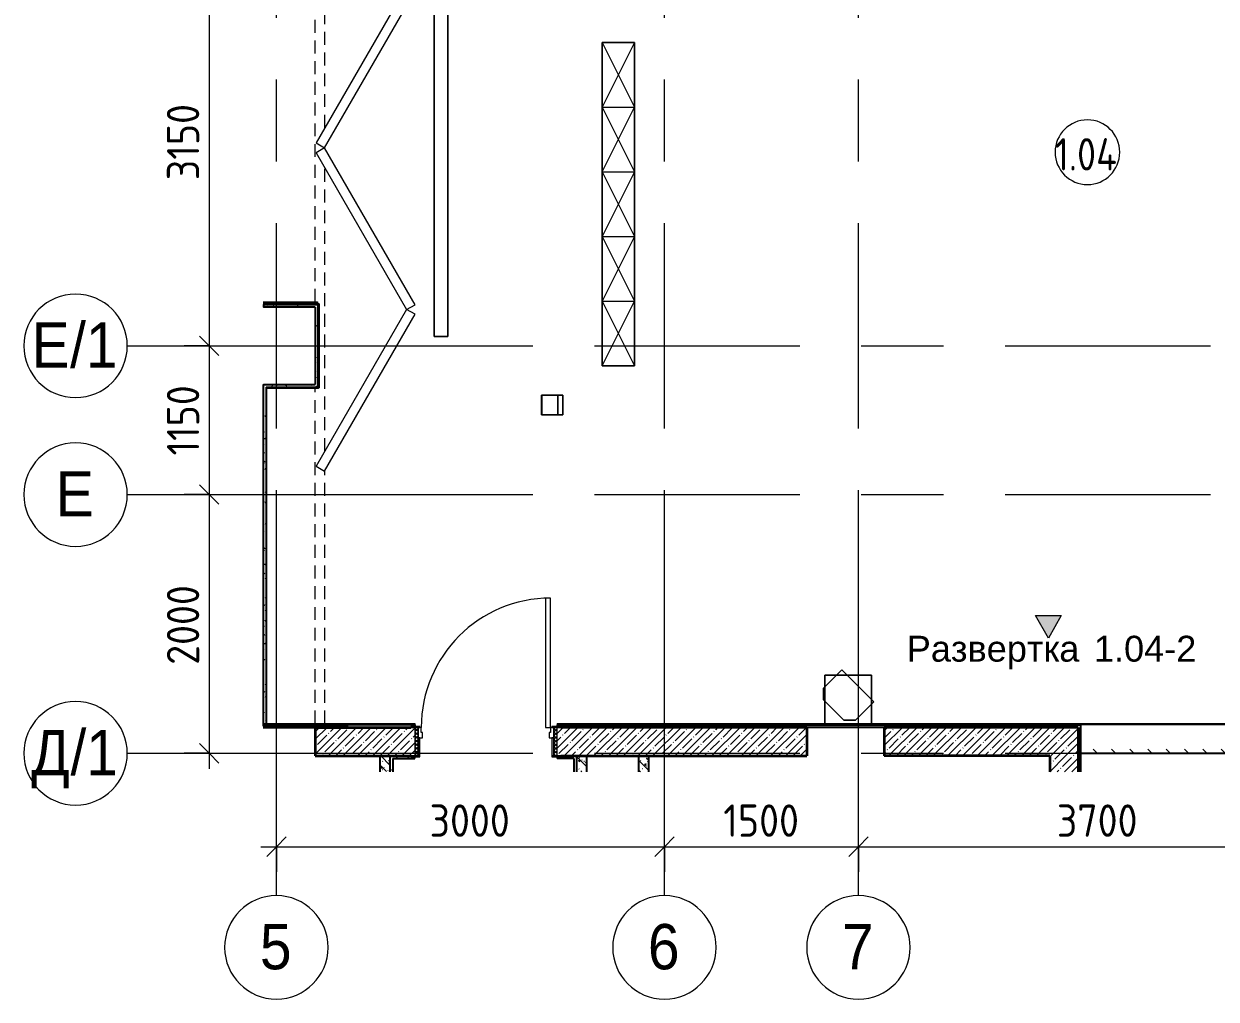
# Model space of a CAD drawing. Header units: millimetres. Extents: x 855 to 77750, y -1987 to 27400.
# Drawn here: x 7779 to 16997, y 13100 to 20639 of the extents above; entities that cross this region are included whole.
import ezdxf

# ---------------------------------------------------------------- set-up
doc = ezdxf.new("R2010")
doc.units = ezdxf.units.MM
doc.linetypes.add('200_ШТРИХ__ш1_п0_6_', pattern=[160, 100, -60])
doc.linetypes.add('Осевая', pattern=[3175, 635, -476.25, 1587.5, -476.25])
for name, color, linetype, lineweight in [('A-ANNO-DIMS', 7, 'Continuous', 9), ('A-ANNO-DIMS-100', 7, 'Continuous', 9), ('A-AREA-IDEN', 7, 'Continuous', 9), ('A-DOOR', 7, 'Continuous', 9), ('A-DOOR-1', 7, 'Continuous', 13), ('A-DOOR-2', 7, '200_ШТРИХ__ш1_п0_6_', 9), ('A-DOOR-FRAM', 7, 'Continuous', 13), ('A-DOOR-FRAM-1', 7, 'Continuous', 9), ('A-WALL', 7, 'Continuous', 9), ('G-ANNO-SYMB', 7, 'Continuous', 9), ('I-WALL', 7, 'Continuous', 9), ('Оси', 7, 'Continuous', 9), ('Оси-1', 7, 'Continuous', 20), ('Оси-2', 7, 'Осевая', 9)]:
    doc.layers.add(name, color=color, linetype=linetype, lineweight=lineweight)
for name, color, linetype, lineweight, true_color in [('A-WALL-1', 7, 'Continuous', 25, 0x3c3c3c), ('A-WALL-2', 7, 'Continuous', 35, 0x3c3c3c), ('A-WALL-FNSH-2', 7, 'Continuous', 13, 0x3c3c3c), ('I-FURN-1', 7, 'Continuous', 9, 0xf0f0f0)]:
    doc.layers.add(name, color=color, linetype=linetype, lineweight=lineweight, true_color=true_color)
doc.styles.add('Arial', font='arial.ttf', dxfattribs={"width": 0.9, "height": 350})
doc.styles.add('Arial_1', font='arial.ttf', dxfattribs={"height": 200})
doc.styles.add('GOST Common_4', font='GOST_Common.ttf', dxfattribs={"width": 0.9, "height": 250})
doc.styles.add('ISOCPEUR_1', font='isocpeur.ttf', dxfattribs={"width": 0.9, "height": 250})
doc.dimstyles.new('ISO-2_5_0_9К_БОЛЬШОЙ', dxfattribs={"dimscale": 304.8, "dimtxt": 248.995294, "dimasz": 0.492126, "dimexe": 0.393701, "dimexo": 0.984252, "dimgap": 0, "dimtad": 1, "dimdec": 0, "dimrnd": 10, "dimzin": 0, "dimdsep": 46, "dimtxsty": 'ISOCPEUR_1', "dimblk1": 'OBLIQUE', "dimblk2": 'OBLIQUE', "dimsah": 1, "dimcen": 0.09, "dimdle": 0.393701, "dimazin": 0, "dimtfac": 1, "dimtdec": 4, "dimtix": 1, "dimtmove": 0, "dimatfit": 3, "dimfxl": 1, "dimtvp": 1, "dimtolj": 1, "dimtzin": 0, "dimarcsym": 2})
pattern_1 = [(45, (-4278.72, 0), (-57.02463, 57.02463), []), (45, (-4221.7, 0), (-57.02463, 57.02463), [100.806, -20.161, 3.353, -16.808])]
pattern_2 = [(135, (-4278.72, 0), (-75.43415, -75.43415), [106.68, -17.78, 3.556, -17.78]), (135, (-4278.72, 75.39), (-75.43415, -75.43415), []), (50, (-4278.72, 0), (127.5292, -11.1576), [13.335, -146.685]), (355, (-4278.72, 0), (-24.6697, 133.74), [10.668, -117.348]), (100.451, (-4268.1, -0.93), (102.8597, 122.5818), [11.333, -124.663]), (46.184, (-4278.72, 35.56), (189.7552, -29.4304), [20.002, -220.027]), (96.636, (-4262.9, 33.1), (166.1822, 173.1996), [17, -186.995]), (351.184, (-4278.72, 35.56), (166.184, 173.1976), [16.002, -176.022]), (21, (-4260.94, 26.67), (106.13027, -71.58603), [13.335, -146.685]), (326, (-4260.94, 26.67), (43.2619, 128.93175), [10.668, -117.348]), (71.451, (-4252.1, 20.7), (149.392, 57.34505), [11.333, -124.663]), (37.5, (-4278.72, 0), (2.16223, 59.18836), [3.353, -112.573, 3.353, -115.773, -117.793]), (37.5, (-4278.72, 0), (2.16223, 59.18836), [-235.052, 3.353, -114.44]), (7.5, (-4278.72, 0), (46.77386, 70.12615), [3.353, -64.567, 3.353, -109.906, -44.894]), (7.5, (-4278.72, 0), (46.77386, 70.12615), [-181.178, 3.353, -41.542]), (327.5, (-4318.37, 0), (94.91367, -4.01009), [3.353, -41.097, 3.353, -135.331, -184.023]), (327.5, (-4318.37, 0), (94.91367, -4.01009), [-183.134, 3.353, -180.67]), (317.5, (-4336.15, 0), (103.69057, 17.79882), [3.353, -54.432, 3.353, -88.748, -130.683]), (317.5, (-4336.15, 0), (103.69057, 17.79882), [-149.885, 3.353, -127.33])]
pattern_3 = [(0, (-4278.72, 0), (121.92, 30.48), [10.058, -81.382, 10.058, -81.382, -487.68]), (0, (-4278.72, 0), (121.92, 30.48), [-182.88, 10.058, -172.822, 10.058, -81.382, -213.36]), (0, (-4278.72, 0), (121.92, 30.48), [-457.2, 10.058, -50.902, 10.058, -142.342]), (120, (-4233, 15.24), (-87.356454, 90.345817), [10.058, -81.382, 10.058, -81.382, -487.68]), (120, (-4233, 15.24), (-87.356454, 90.345817), [-182.88, 10.058, -172.822, 10.058, -81.382, -213.36]), (120, (-4233, 15.24), (-87.356454, 90.345817), [-457.2, 10.058, -50.902, 10.058, -142.342]), (240, (-4217.76, 76.2), (-34.563546, -120.825817), [10.058, -81.382, 10.058, -81.382, -487.68]), (240, (-4217.76, 76.2), (-34.563546, -120.825817), [-182.88, 10.058, -172.822, 10.058, -81.382, -213.36]), (240, (-4217.76, 76.2), (-34.563546, -120.825817), [-457.2, 10.058, -50.902, 10.058, -142.342])]

# ---------------------------------------------------------------- blocks, each defined once
blk = doc.blocks.new('110_Дверь_СКБ_1Ст_Внутренняя1 - Д-13 1100x2100h_кладовая-33288301-План разверток пом_ 1_04_ Этаж 1')
at = {"layer": 'A-DOOR'}
h = blk.add_hatch(dxfattribs=at)
h.set_pattern_fill('FP_5', color=256, style=0, pattern_type=2)
h.set_pattern_definition([(135, (1751.41, 174.685), (-14.14214, -14.14214), []), (225, (1751.41, 174.685), (14.14214, -14.14214), [])])
h.paths.add_polyline_path([(562.5, -110), (562.5, 110), (537.5, 110), (537.5, -110)])
at = {"layer": 'A-DOOR-FRAM-1'}
h = blk.add_hatch(dxfattribs=at)
h.set_pattern_fill('FP_6', color=256, style=0, pattern_type=2)
h.set_pattern_definition([(45, (-371.384, 174.685), (-14.1421, 14.1421), []), (135, (-371.384, 174.685), (-14.1421, -14.1421), [])])
h.paths.add_polyline_path([(-512.5, -110), (-512.5, 110), (-537.5, 110), (-537.5, -110)])
at = {"layer": 'A-DOOR'}
blk.add_arc((512.5, 110), 1000, 90, 180, dxfattribs=at)
at = {"layer": 'A-DOOR-1'}
for p, q in [((512.5, 1110), (472.5, 1110)), ((472.5, 1110), (472.5, 110)), ((512.5, 110), (512.5, 1110)), ((472.5, 110), (512.5, 110))]:
    blk.add_line(p, q, dxfattribs=at)
at = {"layer": 'A-DOOR-FRAM'}
for p, q in [((-497.5, 118), (-567.5, 118)), ((-567.5, 118), (-567.5, 110)), ((-567.5, 110), (-497.5, 110)), ((-512.5, 110), (-537.5, 110)), ((-537.5, 110), (-537.5, -110)), ((-487.5, 110), (-512.5, 110)), ((-512.5, 110), (-512.5, 30)), ((-512.5, -110), (-512.5, 110)), ((-497.5, 110), (-512.5, 110)), ((-512.5, 110), (-512.5, 109)), ((-512.5, 109), (-497.5, 109)), ((-497.5, 110), (-497.5, 118)), ((-497.5, 109), (-497.5, 110)), ((-487.5, 70), (-487.5, 110)), ((512.5, 110), (512.5, 70)), ((537.5, 110), (512.5, 110)), ((592.5, 118), (522.5, 118)), ((522.5, 118), (522.5, 110)), ((537.5, 110), (522.5, 110)), ((522.5, 110), (522.5, 109)), ((522.5, 110), (592.5, 110)), ((522.5, 109), (537.5, 109)), ((537.5, 30), (537.5, 110)), ((562.5, 110), (537.5, 110)), ((537.5, 110), (537.5, -110)), ((537.5, 109), (537.5, 110)), ((562.5, -110), (562.5, 110)), ((592.5, 110), (592.5, 118)), ((-512.5, 30), (-477.5, 30)), ((-497.5, 30), (-512.5, 30)), ((-512.5, 30), (-512.5, -110)), ((-497.5, -110), (-497.5, 30)), ((-477.5, 70), (-487.5, 70)), ((-477.5, 30), (-477.5, 70)), ((512.5, 70), (502.5, 70)), ((502.5, 70), (502.5, 30)), ((502.5, 30), (537.5, 30)), ((537.5, 30), (522.5, 30)), ((522.5, 30), (522.5, -110)), ((537.5, -110), (537.5, 30)), ((-497.5, -110), (-567.5, -110)), ((-567.5, -110), (-567.5, -118)), ((-567.5, -118), (-497.5, -118)), ((-537.5, -110), (-512.5, -110)), ((-512.5, -110), (-497.5, -110)), ((-497.5, -118), (-497.5, -110)), ((522.5, -110), (537.5, -110)), ((592.5, -110), (522.5, -110)), ((522.5, -110), (522.5, -118)), ((522.5, -118), (592.5, -118)), ((537.5, -110), (562.5, -110)), ((592.5, -118), (592.5, -110))]:
    blk.add_line(p, q, dxfattribs=at)
blk = doc.blocks.new('DOR__перегородка__Прямоугольная - ТП-2_ Вн_ДПГ_9480х4200h_2-23998078-План разверток пом_ 1_04_ Этаж 1')
at = {"layer": 'A-DOOR-2'}
for p, q in [((31, 0), (2621, 0)), ((3270, 0), (3279, 0)), ((3290, 0), (6369, 0)), ((7032, 0), (9460, 0)), ((31, -75), (1987.4, -75)), ((2137.4, -75), (4324.5, -75)), ((4474.5, -75), (4486.7, -75)), ((4636.7, -75), (6823.8, -75)), ((6973.8, -75), (6985, -75)), ((7135, -75), (9323.2, -75)), ((9105.2, -200.9), (9105.2, -75)), ((9180.2, -157.6), (9180.2, -75)), ((9255.2, -114.3), (9255.2, -75)), ((9330.2, -1474.2), (9330.2, -157.6)), ((9405.2, -1474.2), (9405.2, -114.3)), ((9180.2, -1474.2), (9180.2, -244.2)), ((9255.2, -1474.2), (9255.2, -200.9)), ((9105.2, -1474.2), (9105.2, -287.5)), ((9480, -1474.2), (9480, -470)), ((9105.2, -1474.2), (9480, -1474.2))]:
    blk.add_line(p, q, dxfattribs=at)
at = {"layer": 'A-DOOR-FRAM'}
for p, q in [((2019.1, -6.7), (1981.6, -71.7)), ((1981.6, -71.7), (3193.9, -771.8)), ((3231.5, -706.9), (2019.1, -6.7)), ((4442.7, -6.7), (3230.4, -706.9)), ((3267.9, -771.8), (4480.3, -71.7)), ((4480.3, -71.7), (4442.7, -6.7)), ((4518.4, -6.7), (4480.9, -71.7)), ((4480.9, -71.7), (5693.3, -771.8)), ((5730.8, -706.9), (4518.4, -6.7)), ((6900, -31), (5729.7, -706.9)), ((5767.3, -771.8), (6979.6, -71.7)), ((6979.6, -71.7), (6956.1, -31)), ((7002.7, -31), (6979.2, -71.7)), ((6979.2, -71.7), (8191.6, -771.8)), ((7021.2, -9.3), (7020, -8.6)), ((8229.1, -706.9), (7032, -15.5)), ((9441.4, -6.7), (8229.1, -706.9)), ((8266.6, -771.8), (9478.9, -71.7)), ((9478.9, -71.7), (9441.4, -6.7)), ((3193.9, -771.8), (3231.5, -706.9)), ((3230.4, -706.9), (3267.9, -771.8)), ((5693.3, -771.8), (5730.8, -706.9)), ((5729.7, -706.9), (5767.3, -771.8)), ((8191.6, -771.8), (8229.1, -706.9)), ((8229.1, -706.9), (8266.6, -771.8))]:
    blk.add_line(p, q, dxfattribs=at)
blk = doc.blocks.new('Семейство1 - Ферма-33099423-План разверток пом_ 1_04_ Этаж 1')
at = {"layer": 'I-FURN-1'}
for p, q in [((125, 1250), (-125, 750)), ((-125, 1250), (125, 750)), ((125, 1250), (-125, 1250)), ((-125, 1250), (-125, -1250)), ((-125, -1250), (-125, 1250)), ((-125, 1250), (125, 1250)), ((125, -1250), (125, 1250)), ((125, 1250), (125, -1250)), ((-125, 750), (125, 250)), ((-125, 250), (125, 750)), ((-125, 750), (125, 750)), ((125, 250), (-125, -250)), ((-125, 250), (125, -250)), ((-125, 250), (125, 250)), ((125, -250), (-125, -750)), ((-125, -250), (125, -750)), ((-125, -250), (125, -250)), ((-125, -1250), (125, -750)), ((-125, -750), (125, -1250)), ((-125, -750), (125, -750)), ((-125, -1250), (125, -1250)), ((125, -1250), (-125, -1250))]:
    blk.add_line(p, q, dxfattribs=at)
blk = doc.blocks.new('Акустическая система - IS6-218 B-33107863-План разверток пом_ 1_04_ Этаж 1')
at = {"layer": 'I-FURN-1'}
for p, q in [((-175, -116.8), (-175, 83.2)), ((-175, 83.2), (175, 83.2)), ((175, 83.2), (-175, 83.2)), ((-175, 83.2), (-175, -116.8)), ((175, 83.2), (175, -116.8)), ((175, -116.8), (175, 83.2)), ((-111.4, -180.4), (-175, -116.8)), ((-175, -116.8), (-111.4, -180.4)), ((111.4, -180.4), (-111.4, -180.4)), ((-111.4, -180.4), (111.4, -180.4)), ((175, -116.8), (111.4, -180.4)), ((111.4, -180.4), (175, -116.8))]:
    blk.add_line(p, q, dxfattribs=at)
blk = doc.blocks.new('Кронштейн для колонок - 1180мм-33112424-План разверток пом_ 1_04_ Этаж 1')
at = {"layer": 'I-FURN-1'}
for p, q in [((-180, 96.3), (-180, 186.2)), ((-180, 186.2), (-90, 186.2)), ((-90, 186.2), (-180, 186.2)), ((-180, 186.2), (-180, 96.3)), ((-90, 186.2), (-6.8, 186.2)), ((-6.8, 186.2), (-90, 186.2)), ((-6.8, 186.2), (180, 186.2)), ((180, 186.2), (-6.8, 186.2)), ((180, 186.2), (180, -0.6)), ((180, -0.6), (180, 186.2)), ((-180, -13.4), (-180, 96.3)), ((-180, 96.3), (-180, -13.4)), ((-180, -186.2), (-180, -13.4)), ((-180, -13.4), (-180, -186.2)), ((180, -0.6), (180, -38.7)), ((180, -38.7), (180, -0.6)), ((180, -38.7), (180, -186.2)), ((180, -186.2), (180, -38.7))]:
    blk.add_line(p, q, dxfattribs=at)
blk = doc.blocks.new('Экран 5130х3280  - экран-33115821-План разверток пом_ 1_04_ Этаж 1')
at = {"layer": 'I-FURN-1'}
for p, q in [((2565, 50), (-2565, 50)), ((-2565, 50), (-2565, -55.3)), ((-2565, -55.3), (-2565, 50)), ((-2565, 50), (2565, 50)), ((2565, -55.3), (2565, 50)), ((2565, 50), (2565, -55.3)), ((-2565, -55.3), (2565, -55.3)), ((2565, -55.3), (-2565, -55.3))]:
    blk.add_line(p, q, dxfattribs=at)
blk = doc.blocks.new('Электрика - 30-33121162-План разверток пом_ 1_04_ Этаж 1')
at = {"layer": 'I-FURN-1'}
for p, q in [((162.4, 0), (0, 0)), ((0, 0), (0, -149.8)), ((0, -149.8), (0, 0)), ((0, 0), (40, 0)), ((40, 0), (162.4, 0)), ((162.4, -149.8), (162.4, 0)), ((162.4, 0), (162.4, -149.8)), ((0, -149.8), (162.4, -149.8)), ((40, -149.8), (0, -149.8)), ((162.4, -149.8), (40, -149.8))]:
    blk.add_line(p, q, dxfattribs=at)
blk = doc.blocks.new('Электрика - 29-33121271-План разверток пом_ 1_04_ Этаж 1')
at = {"layer": 'I-FURN-1'}
for p, q in [((124.9, 0), (0, 0)), ((0, 0), (0, -149.8)), ((0, -149.8), (0, 0)), ((0, 0), (122.4, 0)), ((122.4, 0), (124.9, 0)), ((124.9, -149.8), (124.9, 0)), ((124.9, 0), (124.9, -149.8)), ((0, -149.8), (124.9, -149.8)), ((122.4, -149.8), (0, -149.8)), ((124.9, -149.8), (122.4, -149.8))]:
    blk.add_line(p, q, dxfattribs=at)
blk = doc.blocks.new('Электрика - 30_1-33121203-План разверток пом_ 1_04_ Этаж 1')
at = {"layer": 'I-FURN-1'}
for p, q in [((162.4, 0), (0, 0)), ((0, 0), (0, -149.8)), ((0, -149.8), (0, 0)), ((0, 0), (40, 0)), ((40, 0), (162.4, 0)), ((162.4, -149.8), (162.4, 0)), ((162.4, 0), (162.4, -149.8)), ((0, -149.8), (162.4, -149.8)), ((40, -149.8), (0, -149.8)), ((162.4, -149.8), (40, -149.8))]:
    blk.add_line(p, q, dxfattribs=at)
blk = doc.blocks.new('Ось сетки - D8-29747960-План разверток пом_ 1_04_ Этаж 1')
at = {"layer": 'Оси-1'}
for start, end in [(360, 180), (180, 360)]:
    blk.add_arc((0, 0), 4, start, end, dxfattribs=at)
blk = doc.blocks.new('Марка_Помещения - Номер-25198446-План разверток пом_ 1_04_ Этаж 1')
at = {"layer": 'A-AREA-IDEN'}
for start, end in [(360, 180), (180, 360)]:
    blk.add_arc((0, 0), 2.5, start, end, dxfattribs=at)
blk = doc.blocks.new('DIMBLOCK3-План разверток пом_ 1_04_ Этаж 1')
at = {"layer": 'A-ANNO-DIMS-100'}
for p, q in [((9017.4, 21300), (9331.3, 21300)), ((9211.3, 21300), (9017.4, 21300)), ((9211.3, 21300), (9211.3, 18150)), ((9017.4, 18150), (9331.3, 18150)), ((9211.3, 18150), (9017.4, 18150))]:
    blk.add_line(p, q, dxfattribs=at)
at = {"layer": 'A-ANNO-DIMS-100', "lineweight": 20}
for p, q in [((9211.3, 21300), (9136.3, 21375)), ((9211.3, 21300), (9286.3, 21225)), ((9211.3, 18150), (9136.3, 18225)), ((9211.3, 18150), (9286.3, 18075))]:
    blk.add_line(p, q, dxfattribs=at)
at = {"layer": 'A-ANNO-DIMS-100', "color": 0, "insert": (8884.7, 19430.5), "char_height": 250, "width": 706.764, "attachment_point": 1, "rotation": 90, "line_spacing_factor": 1.149209, "style": 'ISOCPEUR_1'}
blk.add_mtext('3150', dxfattribs=at)
blk = doc.blocks.new('_Oblique')
at = {"color": 0, "linetype": 'ByBlock', "lineweight": -2}
blk.add_line((-0.5, -0.5), (0.5, 0.5), dxfattribs=at)
blk = doc.blocks.new('DIMBLOCK4-План разверток пом_ 1_04_ Этаж 1')
at = {"layer": 'A-ANNO-DIMS-100', "lineweight": 20}
for p, q in [((9211.3, 18150), (9136.3, 18225)), ((9211.3, 18150), (9286.3, 18075)), ((9211.3, 17000), (9136.3, 17075)), ((9211.3, 17000), (9286.3, 16925))]:
    blk.add_line(p, q, dxfattribs=at)
at = {"layer": 'A-ANNO-DIMS-100'}
for p, q in [((9017.4, 18150), (9331.3, 18150)), ((9211.3, 18150), (9017.4, 18150)), ((9211.3, 18150), (9211.3, 17000)), ((9017.4, 17000), (9331.3, 17000)), ((9211.3, 17000), (9017.4, 17000))]:
    blk.add_line(p, q, dxfattribs=at)
at = {"layer": 'A-ANNO-DIMS-100', "color": 0, "insert": (8884.7, 17302.1), "char_height": 250, "width": 655.049, "attachment_point": 1, "rotation": 90, "line_spacing_factor": 1.149209, "style": 'ISOCPEUR_1'}
blk.add_mtext('1150', dxfattribs=at)
blk = doc.blocks.new('DIMBLOCK5-План разверток пом_ 1_04_ Этаж 1')
at = {"layer": 'A-ANNO-DIMS-100', "lineweight": 20}
for p, q in [((9211.3, 17000), (9136.3, 17075)), ((9211.3, 17000), (9286.3, 16925)), ((9211.3, 15000), (9136.3, 15075)), ((9211.3, 15000), (9286.3, 14925))]:
    blk.add_line(p, q, dxfattribs=at)
at = {"layer": 'A-ANNO-DIMS-100'}
for p, q in [((9017.4, 17000), (9331.3, 17000)), ((9211.3, 17000), (9017.4, 17000)), ((9211.3, 17000), (9211.3, 14880)), ((9017.4, 15000), (9331.3, 15000)), ((9211.3, 15000), (9017.4, 15000))]:
    blk.add_line(p, q, dxfattribs=at)
at = {"layer": 'A-ANNO-DIMS-100', "color": 0, "insert": (8884.7, 15684), "char_height": 250, "width": 758.478, "attachment_point": 1, "rotation": 90, "line_spacing_factor": 1.149209, "style": 'ISOCPEUR_1'}
blk.add_mtext('2000', dxfattribs=at)
blk = doc.blocks.new('DIMBLOCK6-План разверток пом_ 1_04_ Этаж 1')
at = {"layer": 'A-ANNO-DIMS-100'}
for p, q in [((9731.3, 14084.4), (9731.3, 14398.3)), ((12731.3, 14084.4), (12731.3, 14398.3)), ((9611.3, 14278.3), (12731.3, 14278.3)), ((9731.3, 14278.3), (9731.3, 14084.4)), ((12731.3, 14278.3), (12731.3, 14084.4))]:
    blk.add_line(p, q, dxfattribs=at)
at = {"layer": 'A-ANNO-DIMS-100', "lineweight": 20}
for p, q in [((9731.3, 14278.3), (9806.3, 14353.3)), ((12731.3, 14278.3), (12806.3, 14353.3)), ((9731.3, 14278.3), (9656.3, 14203.3)), ((12731.3, 14278.3), (12656.3, 14203.3))]:
    blk.add_line(p, q, dxfattribs=at)
at = {"layer": 'A-ANNO-DIMS-100', "color": 0, "insert": (10915.2, 14604.9), "char_height": 250, "width": 758.478, "attachment_point": 1, "line_spacing_factor": 1.149209, "style": 'ISOCPEUR_1'}
blk.add_mtext('3000', dxfattribs=at)
blk = doc.blocks.new('DIMBLOCK7-План разверток пом_ 1_04_ Этаж 1')
at = {"layer": 'A-ANNO-DIMS-100'}
for p, q in [((12731.3, 14084.4), (12731.3, 14398.3)), ((14231.3, 14084.4), (14231.3, 14398.3)), ((12731.3, 14278.3), (14231.3, 14278.3)), ((12731.3, 14278.3), (12731.3, 14084.4)), ((14231.3, 14278.3), (14231.3, 14084.4))]:
    blk.add_line(p, q, dxfattribs=at)
at = {"layer": 'A-ANNO-DIMS-100', "lineweight": 20}
for p, q in [((12731.3, 14278.3), (12806.3, 14353.3)), ((14231.3, 14278.3), (14306.3, 14353.3)), ((12731.3, 14278.3), (12656.3, 14203.3)), ((14231.3, 14278.3), (14156.3, 14203.3))]:
    blk.add_line(p, q, dxfattribs=at)
at = {"layer": 'A-ANNO-DIMS-100', "color": 0, "insert": (13186.8, 14604.9), "char_height": 250, "width": 706.764, "attachment_point": 1, "line_spacing_factor": 1.149209, "style": 'ISOCPEUR_1'}
blk.add_mtext('1500', dxfattribs=at)
blk = doc.blocks.new('DIMBLOCK8-План разверток пом_ 1_04_ Этаж 1')
at = {"layer": 'A-ANNO-DIMS-100'}
for p, q in [((14231.3, 14084.4), (14231.3, 14398.3)), ((17931.3, 14084.4), (17931.3, 14398.3)), ((14231.3, 14278.3), (17931.3, 14278.3)), ((14231.3, 14278.3), (14231.3, 14084.4)), ((17931.3, 14278.3), (17931.3, 14084.4))]:
    blk.add_line(p, q, dxfattribs=at)
at = {"layer": 'A-ANNO-DIMS-100', "lineweight": 20}
for p, q in [((14231.3, 14278.3), (14306.3, 14353.3)), ((17931.3, 14278.3), (18006.3, 14353.3)), ((14231.3, 14278.3), (14156.3, 14203.3)), ((17931.3, 14278.3), (17856.3, 14203.3))]:
    blk.add_line(p, q, dxfattribs=at)
at = {"layer": 'A-ANNO-DIMS-100', "color": 0, "insert": (15765.2, 14604.9), "char_height": 250, "width": 758.478, "attachment_point": 1, "line_spacing_factor": 1.149209, "style": 'ISOCPEUR_1'}
blk.add_mtext('3700', dxfattribs=at)
blk = doc.blocks.new('Фасад - Марка фасада_Указатель-25386507-План разверток пом_ 1_04_ Этаж 1')
at = {"layer": 'G-ANNO-SYMB'}
blk.add_hatch(color=256, dxfattribs=at).paths.add_polyline_path([(-1, 0), (0, 1.732), (1, 0), (0, 0)])
for p, q in [((0, 1.732), (-1, 0)), ((1, 0), (0, 1.732)), ((-1, 0), (0, 0)), ((0, 0), (1, 0))]:
    blk.add_line(p, q, dxfattribs=at)

msp = doc.modelspace()

# ---------------------------------------------------------------- hatches: boundary and pattern name
at = {"layer": 'I-WALL'}
h = msp.add_hatch(dxfattribs=at)
h.set_pattern_fill('FP_13', color=256, style=0, pattern_type=2)
h.set_pattern_definition(pattern_3)
h.paths.add_polyline_path([(10031.3, 18450), (10031.3, 18470), (9631.5, 18470), (9631.5, 18450)])
h = msp.add_hatch(dxfattribs=at)
h.set_pattern_fill('FP_13', color=256, style=0, pattern_type=2)
h.set_pattern_definition(pattern_3)
h.paths.add_polyline_path([(10031.3, 17830), (10051.3, 17830), (10051.3, 18470), (10031.3, 18470), (10031.3, 17850)])
h = msp.add_hatch(dxfattribs=at)
h.set_pattern_fill('FP_13', color=256, style=0, pattern_type=2)
h.set_pattern_definition(pattern_3)
h.paths.add_polyline_path([(9631.5, 15210), (9651.5, 15210), (9651.5, 17850), (9631.5, 17850)])
h = msp.add_hatch(dxfattribs=at)
h.set_pattern_fill('FP_13', color=256, style=0, pattern_type=2)
h.set_pattern_definition(pattern_3)
h.paths.add_polyline_path([(10031.3, 17830), (10031.3, 17850), (9651.5, 17850), (9651.5, 17830)])
h = msp.add_hatch(dxfattribs=at)
h.set_pattern_fill('FP_13', color=256, style=0, pattern_type=2)
h.set_pattern_definition(pattern_3)
h.paths.add_polyline_path([(13347.1, 15200), (15931.3, 15200), (15931.3, 15220), (11901.3, 15220), (11901.3, 15208), (11931.3, 15208), (11931.3, 15200)])
h.paths.add_polyline_path([(10771.3, 15200), (10771.3, 15208), (10801.3, 15208), (10801.3, 15220), (10281.3, 15220), (10281.3, 15210), (9628.2, 15210), (9628.2, 15200), (10281.3, 15200)])
h = msp.add_hatch(dxfattribs=at)
h.set_pattern_fill('FP_13', color=256, style=0, pattern_type=2)
h.set_pattern_definition(pattern_3)
h.paths.add_polyline_path([(15931.3, 14857.1), (15951.3, 14857.1), (15951.3, 14951), (15941.3, 14951), (15941.3, 15031), (15951.3, 15031), (15951.3, 15200), (15941.3, 15200), (15941.3, 15220), (15931.3, 15219.9), (15931.3, 14951)])
h = msp.add_hatch(dxfattribs=at)
h.set_pattern_fill('FP_4', color=256, style=0, pattern_type=2)
h.set_pattern_definition(pattern_1)
h.paths.add_polyline_path([(12051.3, 14980), (13831.5, 14980), (13831.5, 15200), (11901.3, 15200), (11901.3, 14980), (11931.3, 14980)])
h.paths.add_polyline_path([(15931.3, 14980), (15931.3, 15200), (14431.5, 15200), (14431.5, 14980), (15711.3, 14980)])
h.paths.add_polyline_path([(10611.3, 14980), (10801.3, 14980), (10801.3, 15200), (10031.3, 15200), (10031.3, 14980), (10531.3, 14980)])
h = msp.add_hatch(dxfattribs=at)
h.set_pattern_fill('FP_3', color=256, style=0, pattern_type=2)
h.set_pattern_definition([(135, (-4278.72, 0), (-70.71068, -70.71068), [])])
h.paths.add_polyline_path([(15941.3, 15000), (17610.3, 15000), (17610.3, 15031), (15941.3, 15031)])
h = msp.add_hatch(dxfattribs=at)
h.set_pattern_fill('FP_7', color=256, style=0, pattern_type=2)
h.set_pattern_definition(pattern_2)
h.paths.add_polyline_path([(10531.3, 14857.1), (10611.3, 14857.1), (10611.3, 14980), (10531.3, 14980)])
h = msp.add_hatch(dxfattribs=at)
h.set_pattern_fill('FP_13', color=256, style=0, pattern_type=2)
h.set_pattern_definition(pattern_3)
h.paths.add_polyline_path([(10628.3, 14857.1), (10631.3, 14857.1), (10631.3, 14980), (10611.3, 14980), (10611.3, 14857.1)])
h = msp.add_hatch(dxfattribs=at)
h.set_pattern_fill('FP_13', color=256, style=0, pattern_type=2)
h.set_pattern_definition(pattern_3)
h.paths.add_polyline_path([(12031.3, 14960), (12051.3, 14960), (12051.3, 14980), (11931.3, 14980), (11931.3, 14972), (11901.3, 14972), (11901.3, 14960), (12030.3, 14960)])
h.paths.add_polyline_path([(10801.3, 14960), (10801.3, 14972), (10771.3, 14972), (10771.3, 14980), (10631.3, 14980), (10631.3, 14960), (10771.3, 14960)])
h = msp.add_hatch(dxfattribs=at)
h.set_pattern_fill('FP_13', color=256, style=0, pattern_type=2)
h.set_pattern_definition(pattern_3)
h.paths.add_polyline_path([(12051.3, 14857.1), (12051.3, 14960), (12031.3, 14960), (12031.3, 14857.1), (12033.9, 14857.1)])
h = msp.add_hatch(dxfattribs=at)
h.set_pattern_fill('FP_7', color=256, style=0, pattern_type=2)
h.set_pattern_definition(pattern_2)
h.paths.add_polyline_path([(12051.3, 14857.1), (12131.3, 14857.1), (12131.3, 14980), (12051.3, 14980)])
h = msp.add_hatch(dxfattribs=at)
h.set_pattern_fill('FP_7', color=256, style=0, pattern_type=2)
h.set_pattern_definition(pattern_2)
h.paths.add_polyline_path([(12531.3, 14857.1), (12611.3, 14857.1), (12611.3, 14980), (12531.3, 14980)])
h = msp.add_hatch(dxfattribs=at)
h.set_pattern_fill('FP_4', color=256, style=0, pattern_type=2)
h.set_pattern_definition(pattern_1)
h.paths.add_polyline_path([(15711.3, 14857.1), (15931.3, 14857.1), (15931.3, 14980), (15711.3, 14980)])

# ---------------------------------------------------------------- linework, layer by layer
at = {"layer": 'A-WALL'}
msp.add_line((15951.3, 15220), (15952.3, 15220), dxfattribs=at)
at = {"layer": 'A-WALL-1'}
for p, q in [((9631.5, 18470), (10051.3, 18470)), ((9631.5, 18470), (9631.5, 18450)), ((10031.3, 18450), (9631.5, 18450)), ((10031.3, 18450), (10031.3, 17850)), ((10051.3, 18470), (10051.3, 17830)), ((9631.5, 15210), (9631.5, 17850)), ((9631.5, 17850), (10031.3, 17850)), ((9651.5, 17830), (9651.5, 15210)), ((9651.5, 17830), (10051.3, 17830)), ((10801.3, 15220), (10281.3, 15220)), ((10801.3, 15220), (10801.3, 15208)), ((11901.3, 15220), (15951.3, 15220)), ((11901.3, 15220), (11901.3, 15208)), ((15951.3, 14857.1), (15951.3, 15220)), ((9628.2, 15200), (10031.3, 15200)), ((9651.5, 15210), (9631.5, 15210)), ((14431.5, 15200), (13831.5, 15200)), ((10531.3, 14980), (10531.3, 14857.1)), ((10611.3, 14857.1), (10611.3, 14980)), ((10631.3, 14960), (10801.3, 14960)), ((10631.3, 14960), (10631.3, 14857.1)), ((10801.3, 14960), (10801.3, 14972)), ((11901.3, 14972), (11901.3, 14960)), ((12031.3, 14960), (11901.3, 14960)), ((12031.3, 14960), (12031.3, 14857.1)), ((12051.3, 14980), (12051.3, 14857.1)), ((12131.3, 14857.1), (12131.3, 14980)), ((12531.3, 14980), (12531.3, 14857.1)), ((12611.3, 14857.1), (12611.3, 14980)), ((15941.3, 15000), (17610.3, 15000))]:
    msp.add_line(p, q, dxfattribs=at)
at = {"layer": 'A-WALL-2'}
for p, q in [((10031.3, 15200), (10771.3, 15200)), ((10031.3, 15200), (10031.3, 14980)), ((13831.5, 15200), (11931.3, 15200)), ((13831.5, 15200), (13831.5, 14980)), ((15931.3, 15200), (14431.5, 15200)), ((14431.5, 15200), (14431.5, 14980)), ((15931.3, 15200), (15931.3, 14857.1)), ((10031.3, 14980), (10771.3, 14980)), ((11931.3, 14980), (13831.5, 14980)), ((15711.3, 14980), (14431.5, 14980)), ((15711.3, 14980), (15711.3, 14857.1))]:
    msp.add_line(p, q, dxfattribs=at)
at = {"layer": 'A-WALL-FNSH-2'}
for p, q in [((10052.3, 18470), (10051.3, 18470)), ((10052.3, 18470), (10052.3, 17830)), ((10051.3, 17830), (10051.3, 17830)), ((10052.3, 17830), (10051.3, 17830)), ((9628.2, 15231), (10801.3, 15231)), ((9628.2, 15220), (10801.3, 15220)), ((10801.3, 15231), (10801.3, 15220)), ((11901.3, 15231), (17600.3, 15231)), ((11901.3, 15231), (11901.3, 15220)), ((11901.3, 15220), (15951.3, 15220)), ((15951.3, 15220), (15951.3, 15220)), ((15952.3, 15000), (15952.3, 15220)), ((17600.3, 15220), (15952.3, 15220)), ((10632.3, 14959), (10801.3, 14959)), ((10632.3, 14857.1), (10632.3, 14959)), ((10801.3, 14959), (10801.3, 14960)), ((11901.3, 14960), (11901.3, 14959)), ((11901.3, 14959), (12030.3, 14959)), ((12030.3, 14959), (12030.3, 14857.1)), ((15952.3, 15000), (17610.3, 15000)), ((15952.3, 14857.1), (15952.3, 14999)), ((17610.3, 14999), (15952.3, 14999))]:
    msp.add_line(p, q, dxfattribs=at)
at = {"layer": 'I-WALL'}
for p, q in [((9628.2, 18490), (10050.3, 18490)), ((10050.3, 18479), (9628.2, 18479)), ((9628.2, 18471), (10051.3, 18471)), ((9628.2, 18470), (9631.5, 18470)), ((9631.5, 18450), (9628.2, 18450)), ((10050.3, 18490), (10050.3, 18479)), ((10051.3, 18470), (10051.3, 18474.5)), ((10062.3, 18474.5), (10051.3, 18474.5)), ((10062.3, 18474.5), (10062.3, 17825.5)), ((9628.2, 17850), (9631.5, 17850)), ((9631.5, 17830), (9628.2, 17830)), ((9631.5, 17829), (9628.2, 17829)), ((9631.5, 17821), (9628.2, 17821)), ((10052.3, 17829), (9651.5, 17829)), ((10055.8, 17821), (9651.5, 17821)), ((10051.3, 17832), (10055.8, 17832)), ((10051.3, 17825.5), (10051.3, 17830)), ((10062.3, 17825.5), (10051.3, 17825.5)), ((10052.3, 17829), (10052.3, 17830)), ((10055.8, 17832), (10055.8, 17821)), ((10281.3, 15220), (10281.3, 15210)), ((9628.2, 15210), (9631.5, 15210)), ((9651.5, 15210), (10281.3, 15210))]:
    msp.add_line(p, q, dxfattribs=at)
at = {"layer": 'Оси'}
for p, q in [((8578.6, 18150), (11078.6, 18150)), ((8578.6, 17000), (11078.6, 17000)), ((9731.3, 13899.6), (9731.3, 16399.6)), ((12731.3, 13899.6), (12731.3, 16399.6)), ((14231.3, 13899.6), (14231.3, 16399.6)), ((8578.6, 15000), (11078.6, 15000))]:
    msp.add_line(p, q, dxfattribs=at)
at = {"layer": 'Оси-2'}
for p, q in [((9731.3, 16399.6), (9731.3, 24898.1)), ((12731.3, 16399.6), (12731.3, 24898.1)), ((14231.3, 16399.6), (14231.3, 24898.1)), ((11078.6, 18150), (22002.3, 18150)), ((11078.6, 17000), (22002.3, 17000)), ((11078.6, 15000), (21402.3, 15000))]:
    msp.add_line(p, q, dxfattribs=at)

# ---------------------------------------------------------------- block references
at = {"layer": 'A-AREA-IDEN', "xscale": 99.99999999999993, "yscale": 99.99999999999993, "zscale": 99.99999999999993}
msp.add_blockref('Марка_Помещения - Номер-25198446-План разверток пом_ 1_04_ Этаж 1', (16002.1, 19647), dxfattribs=at)
at = {"layer": 'A-DOOR', "rotation": 90.00000000000044}
msp.add_blockref('DOR__перегородка__Прямоугольная - ТП-2_ Вн_ДПГ_9480х4200h_2-23998078-План разверток пом_ 1_04_ Этаж 1', (10031.3, 15200), dxfattribs=at)
at = {"layer": 'A-DOOR'}
msp.add_blockref('110_Дверь_СКБ_1Ст_Внутренняя1 - Д-13 1100x2100h_кладовая-33288301-План разверток пом_ 1_04_ Этаж 1', (11338.8, 15090), dxfattribs=at)
at = {"layer": 'G-ANNO-SYMB', "extrusion": (0, 0, -1), "xscale": 99.99999999999993, "yscale": 99.99999999999993, "zscale": 99.99999999999993, "rotation": 180}
msp.add_blockref('Фасад - Марка фасада_Указатель-25386507-План разверток пом_ 1_04_ Этаж 1', (-15699.8, 16064.5), dxfattribs=at)
at = {"layer": 'I-FURN-1'}
for name, p, rotation in [('Экран 5130х3280  - экран-33115821-План разверток пом_ 1_04_ Этаж 1', (11001.3, 20787.3), 90), ('Электрика - 29-33121271-План разверток пом_ 1_04_ Этаж 1', (11906.6, 17617.7), 180), ('Электрика - 30-33121162-План разверток пом_ 1_04_ Этаж 1', (11946.6, 17617.7), 180), ('Электрика - 30_1-33121203-План разверток пом_ 1_04_ Этаж 1', (11946.6, 17617.7), 180), ('Акустическая система - IS6-218 B-33107863-План разверток пом_ 1_04_ Этаж 1', (14167.8, 15462.5), 315.0000000000002)]:
    msp.add_blockref(name, p, dxfattribs=dict(at, rotation=rotation))
for name, p in [('Семейство1 - Ферма-33099423-План разверток пом_ 1_04_ Этаж 1', (12376.3, 19246.2)), ('Кронштейн для колонок - 1180мм-33112424-План разверток пом_ 1_04_ Этаж 1', (14151.3, 15417.2))]:
    msp.add_blockref(name, p, dxfattribs=at)
at = {"layer": 'Оси-1', "xscale": 99.99999999999993, "yscale": 99.99999999999993, "zscale": 99.99999999999993, "rotation": 269.9999999999994}
for p in [(8178.6, 18150), (8178.6, 17000), (8178.6, 15000)]:
    msp.add_blockref('Ось сетки - D8-29747960-План разверток пом_ 1_04_ Этаж 1', p, dxfattribs=at)
at = {"layer": 'Оси-1', "xscale": 99.99999999999993, "yscale": 99.99999999999993, "zscale": 99.99999999999993}
for p in [(9731.3, 13499.6), (12731.3, 13499.6), (14231.3, 13499.6)]:
    msp.add_blockref('Ось сетки - D8-29747960-План разверток пом_ 1_04_ Этаж 1', p, dxfattribs=at)

# ---------------------------------------------------------------- texts
at = {"layer": 'A-AREA-IDEN', "insert": (15751.2, 19755.6), "char_height": 250, "width": 627.721, "attachment_point": 1, "style": 'GOST Common_4'}
msp.add_mtext('1.04', dxfattribs=at)
at = {"layer": 'G-ANNO-SYMB', "char_height": 200, "attachment_point": 1, "style": 'Arial_1'}
for s, insert, width in [('Развертка', (14605, 15908.7), 1659.493), (' 1.04-2', (15974.3, 15908.7), 1074.261)]:
    msp.add_mtext(s, dxfattribs=dict(at, insert=insert, width=width))
at = {"layer": 'Оси', "char_height": 350, "attachment_point": 1, "style": 'Arial'}
for s, insert, width in [('/1', (8136.3, 18331), 454.557), ('\\fArial|b0|i0|c204|p34|;\\W.9;Е', (7838.7, 18331), 360.759), ('\\fArial|b0|i0|c204|p34|;\\W.9;Е', (8025.9, 17181), 360.759), ('\\fArial|b0|i0|c204|p34|;\\W.9;Д', (7835.5, 15181), 367.975), ('/1', (8139.1, 15181), 454.557), ('\\fArial|b0|i0|c204|p34|;\\W.9;5', (9603.8, 13680.2), 303.038), ('\\fArial|b0|i0|c204|p34|;\\W.9;6', (12603.8, 13680.2), 303.038), ('\\fArial|b0|i0|c204|p34|;\\W.9;7', (14103.8, 13680.2), 303.038)]:
    msp.add_mtext(s, dxfattribs=dict(at, insert=insert, width=width))

# ---------------------------------------------------------------- dimensions: what is measured, and where the dimension line sits
at = {"layer": 'A-ANNO-DIMS'}
for base, p1, p2, override, picture, middle in [((9211.3, 18150), (9317.4, 21300), (9317.4, 18150), {"dimpost": '<>', "dimfxl": 3150}, 'DIMBLOCK3-План разверток пом_ 1_04_ Этаж 1', (9086.3, 19725)), ((9211.3, 17000), (9317.4, 18150), (9317.4, 17000), {"dimpost": '<>', "dimfxl": 1150}, 'DIMBLOCK4-План разверток пом_ 1_04_ Этаж 1', (9086.3, 17575)), ((9211.3, 15000), (9317.4, 17000), (9317.4, 15000), {"dimpost": '<>', "dimfxl": 2000.000075}, 'DIMBLOCK5-План разверток пом_ 1_04_ Этаж 1', (9086.3, 16000))]:
    dim = msp.add_linear_dim(base=base, p1=p1, p2=p2, angle=90, dimstyle='ISO-2_5_0_9К_БОЛЬШОЙ', override=override, dxfattribs=at)
    dim.commit()
    dim.dimension.update_dxf_attribs({"geometry": picture, "text_midpoint": middle})
for base, p1, p2, override, picture, middle in [((12731.3, 14278.3), (9731.3, 14384.4), (12731.3, 14384.4), {"dimpost": '<>', "dimfxl": 3000}, 'DIMBLOCK6-План разверток пом_ 1_04_ Этаж 1', (11231.3, 14403.3)), ((14231.3, 14278.3), (12731.3, 14384.4), (14231.3, 14384.4), {"dimpost": '<>', "dimfxl": 1500}, 'DIMBLOCK7-План разверток пом_ 1_04_ Этаж 1', (13481.3, 14403.3)), ((17931.3, 14278.3), (14231.3, 14384.4), (17931.3, 14384.4), {"dimpost": '<>', "dimfxl": 3700}, 'DIMBLOCK8-План разверток пом_ 1_04_ Этаж 1', (16081.3, 14403.3))]:
    dim = msp.add_linear_dim(base=base, p1=p1, p2=p2, dimstyle='ISO-2_5_0_9К_БОЛЬШОЙ', override=override, dxfattribs=at)
    dim.commit()
    dim.dimension.update_dxf_attribs({"geometry": picture, "text_midpoint": middle})

doc.saveas('drawing.dxf')
